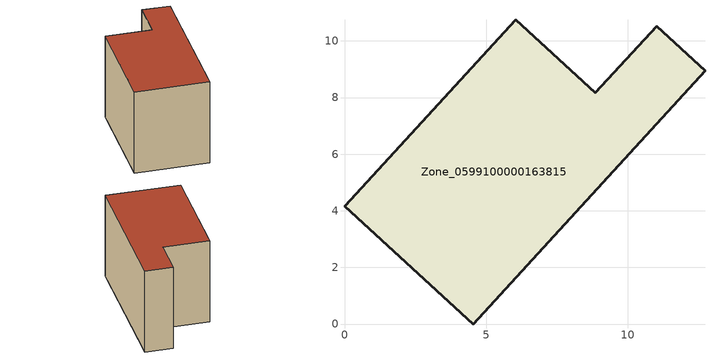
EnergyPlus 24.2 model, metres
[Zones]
Zone_0599100000163815
 floor ground (C_G): 4.54,0 0,4.16 6.05,10.74 8.86,8.16 11.02,10.52 12.73,8.95 z0
 wall outside (C_F): 12.73,8.95 11.02,10.52 8.86,8.16 6.05,10.74 0,4.16 4.54,0 12.73,8.95 z0:7.43
 roof outside (C_R): 0,4.16 4.54,0 12.73,8.95 11.02,10.52 8.86,8.16 6.05,10.74 z7.43
[BUILDING]
Pand.0599100000163815: North Axis=0; Terrain=City; Loads Convergence Tolerance Value=0.04; Temperature Convergence Tolerance Value=0.4; Solar Distribution=FullExterior; Maximum Number of Warmup Days=25; Minimum Number of Warmup Days=1
[Site:Location]
Rotterdam.The.Hague.AP_ZH_NLD Design_Conditions: Latitude=51.96; Longitude=4.45; Time Zone=1; Elevation=-4.5
[SITE:GROUNDTEMPERATURE:BUILDINGSURFACE]
18, 18, 18, 18, 18, 18, 18, 18, 18, 18, 18, 18
[MATERIAL] Thermal Absorptance=0.9; Solar Absorptance=0.7; Visible Absorptance=0.7
Name | Roughness | Thickness | Conductivity | Density | Specific Heat
G.TC.1975-1991 | MediumSmooth | 0.15 | 0.288461 | 540 | 1210
F.TC.1975-1991 | Rough | 0.3 | 0.230769 | 1920 | 840
R.TC.1975-1991 | MediumRough | 0.2 | 0.153846 | 1500 | 1000
[CONSTRUCTION]
C_G: G.TC.1975-1991
C_F: F.TC.1975-1991
C_R: R.TC.1975-1991
[ZONE]
Zone_0599100000163815: Type=1; Multiplier=1; Ceiling Height=Autocalculate; Volume=Autocalculate; Floor Area=autocalculate; Part of Total Floor Area=Yes
[ZONEINFILTRATION:DESIGNFLOWRATE]
Infil_Zone_0599100000163815: Zone or ZoneList or Space or SpaceList=Zone_0599100000163815; Schedule=AlwaysOn; Design Flow Rate Calculation Method=Flow/Area; Flow Rate per Floor Area=0.003; Constant Term Coefficient=1; Temperature Term Coefficient=0; Velocity Term Coefficient=0; Velocity Squared Term Coefficient=0
[HVACTEMPLATE:ZONE:IDEALLOADSAIRSYSTEM]
Zone_0599100000163815: Maximum Heating Supply Air Temperature=50; Minimum Cooling Supply Air Temperature=13; Maximum Heating Supply Air Humidity Ratio=0.0156; Minimum Cooling Supply Air Humidity Ratio=0.0077; Heating Limit=NoLimit; Cooling Limit=NoLimit; Dehumidification Control Type=ConstantSensibleHeatRatio; Cooling Sensible Heat Ratio=0.7; Dehumidification Setpoint=60; Humidification Control Type=None; Humidification Setpoint=30; Outdoor Air Method=None; Outdoor Air Flow Rate per Person=0.00944; Outdoor Air Flow Rate per Zone Floor Area=0; Outdoor Air Flow Rate per Zone=0; Demand Controlled Ventilation Type=None; Outdoor Air Economizer Type=NoEconomizer; Heat Recovery Type=None; Sensible Heat Recovery Effectiveness=0.7; Latent Heat Recovery Effectiveness=0.65
[ZONECONTROL:THERMOSTAT]
ThermostatControl_Zone_0599100000163815: Zone or ZoneList=Zone_0599100000163815; Control Type Schedule=DualSetpointControlType; Control 1=Thermostat_Zone_0599100000163815; Temperature Difference Between Cutout And Setpoint=0
[THERMOSTATSETPOINT:DUALSETPOINT]
Thermostat_Zone_0599100000163815: Heating Setpoint Temperature Schedule=HeatingSetpoint_Zone_0599100000163815; Cooling Setpoint Temperature Schedule=CoolingSetpoint_Zone_0599100000163815
[SCHEDULE:COMPACT]
HeatingSetpoint_Zone_0599100000163815: Through: 12/31, For: AllDays, Until: 24:00, 21
CoolingSetpoint_Zone_0599100000163815: Through: 12/31, For: AllDays, Until: 24:00, 24
DualSetpointControlType: Through: 12/31, For: AllDays, Until: 24:00, 4
AlwaysOn: Through: 12/31, For: AllDays, Until: 24:00, 1
